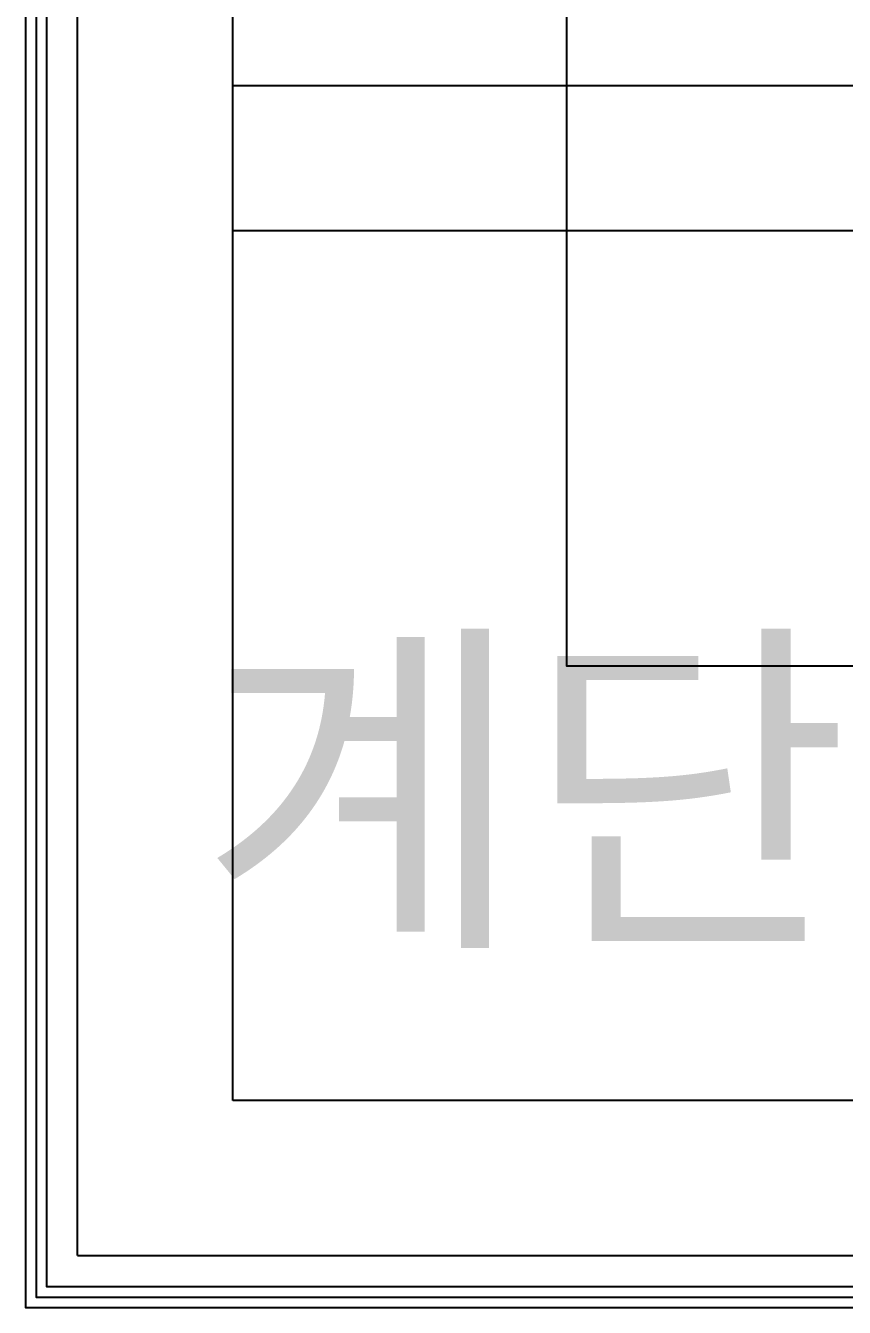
# Model space of a CAD drawing. Header units: millimetres. Extents: x -105683 to 94728, y -31127 to 151123.
# Drawn here: x -4025 to -2444, y -8105 to -5628 of the extents above; entities that cross this region are included whole.
import ezdxf
from ezdxf.enums import TextEntityAlignment as Align

# ---------------------------------------------------------------- set-up
doc = ezdxf.new("R2010")
doc.units = ezdxf.units.MM
doc.layers.add('e-plan', color=9, linetype='Continuous')
doc.styles.add('USUN', font='malgun_0.ttf')

# ---------------------------------------------------------------- blocks, each defined once
blk = doc.blocks.new('Xref-지하1층')
at = {"layer": 'e-plan'}
for p, q in [((-100, 4200), (-100, 13300)), ((1190.1, 6160), (-100, 6160)), ((2600, 5880), (-100, 5880)), ((2600, 4200), (-100, 4200)), ((-400, 3900), (9900, 3900))]:
    blk.add_line(p, q, dxfattribs=at)
at = {"layer": 'e-plan', "linetype": 'Continuous'}
for points in [[(-380, 13400), (-500, 13400), (-500, 3800), (10000, 3800), (10000, 5090), (9900, 5090)], [(-380, 13380), (-480, 13380), (-480, 3820), (9980, 3820), (9980, 5070), (9900, 5070)], [(-460, 13380), (-460, 3840), (9960, 3840), (9960, 5070)]]:
    blk.add_lwpolyline(points, dxfattribs=at)
at = {"layer": 'e-plan'}
for points in [[(-400, 3900), (-400, 13300), (-100, 13300)], [(2025, 8680), (2025, 5039), (545.1, 5039), (545.1, 6612.2)]]:
    blk.add_lwpolyline(points, dxfattribs=at)
at = {"layer": 'e-plan', "style": 'USUN'}
blk.add_text('계단실#1', height=500, dxfattribs=at).set_placement((1174.5, 4797.6), align=Align.MIDDLE_CENTER)

msp = doc.modelspace()

# ---------------------------------------------------------------- block references
at = {"layer": 'e-plan'}
msp.add_blockref('Xref-지하1층', (-3525, -11905), dxfattribs=at)

doc.saveas('drawing.dxf')
